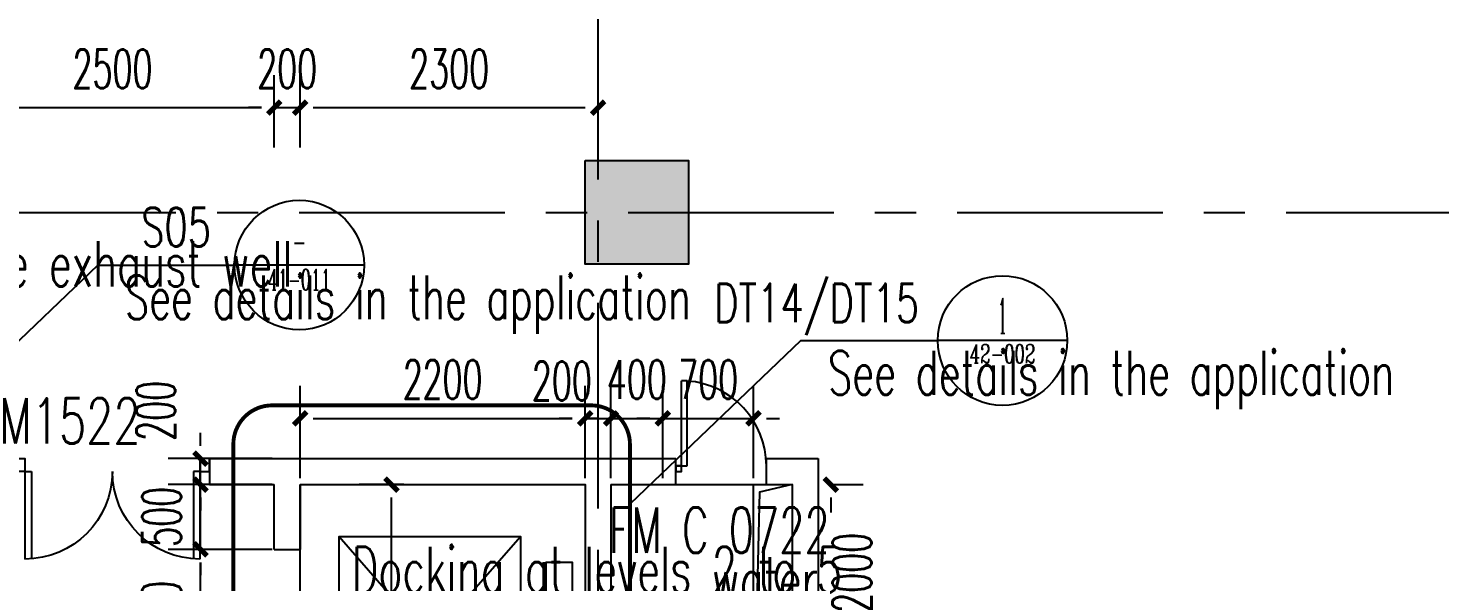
# Model space of a CAD drawing. Extents: x 824790 to 994147, y 4290613 to 4374713.
# Drawn here: x 847510 to 858410, y 4326345 to 4330616 of the extents above; entities that cross this region are included whole.
import ezdxf
from ezdxf.enums import TextEntityAlignment as Align

# ---------------------------------------------------------------- set-up
doc = ezdxf.new("R2010")
doc.units = 0
doc.header["$LTSCALE"] = 1000
doc.header["$MEASUREMENT"] = 0
for name, pattern in [('ACAD_ISO08W100', [36, 24, -3, 6, -3]), ('CENTER', [50.8, 31.75, -6.35, 6.35, -6.35]), ('DASHED', [0.75, 0.5, -0.25]), ('DOTE', [2.42, 2, -0.2, 0.02, -0.2]), ('HIDDEN', [0.375, 0.25, -0.125])]:
    doc.linetypes.add(name, pattern=pattern)
doc.layers.get('0').update_dxf_attribs({"color": 255, "linetype": 'CONTINUOUS'})
for name, color, linetype in [('A-DIM', 201, 'CONTINUOUS'), ('A-DOTE', 8, 'ACAD_ISO08W100'), ('A-LINE', 254, 'CONTINUOUS'), ('A-NOTE', 150, 'CONTINUOUS'), ('A-TEXT-CN', 31, 'CONTINUOUS'), ('A-WALL', 2, 'CONTINUOUS'), ('A-WINDOW', 4, 'CONTINUOUS'), ('A-WINDOW-TEXT', 93, 'CONTINUOUS'), ('A_LIFT_STAIR', 30, 'CONTINUOUS'), ('DOTE', 17, 'DOTE'), ('HATCH-F252', 252, 'CONTINUOUS'), ('S-COLUMN', 1, 'CONTINUOUS'), ('柱子', 9, 'CONTINUOUS'), ('管井', 6, 'CONTINUOUS')]:
    doc.layers.add(name, color=color, linetype=linetype)
doc.layers.add('A-PUB_TEXT', color=7, linetype='CONTINUOUS', lineweight=5)
doc.styles.add('_TCH_DIM', font='SIMPLEX', dxfattribs={"bigfont": 'GBCBIG'})
doc.styles.add('_TCH_LABEL', font='COMPLEX.shx', dxfattribs={"width": 0.6, "bigfont": 'GBCBIG.shx'})
doc.styles.add('DIM_FONT', font='SIMPLEX.shx', dxfattribs={"width": 0.6, "bigfont": 'GBCBIG.shx'})
doc.styles.add('PRC-S', font='TJROMANS.shx', dxfattribs={"width": 0.7, "bigfont": 'hztxt.shx'})
doc.styles.add('TONGJI-FONT', font='simplex.shx')
doc.dimstyles.new('DIMN', dxfattribs={"dimtxt": 300, "dimasz": 100, "dimexe": 250, "dimexo": 300, "dimgap": 150, "dimtad": 1, "dimdec": 0, "dimtxsty": 'DIM_FONT', "dimblk": 'h-_ArchTick', "dimcen": 2.5, "dimclrt": 7, "dimazin": 2, "dimtfac": 1, "dimtdec": 0, "dimtix": 1, "dimtmove": 2, "dimatfit": 3, "dimarcsym": 0})

# ---------------------------------------------------------------- blocks, each defined once
blk = doc.blocks.new('h-wrt')
at = {"layer": 'A-DOTE', "linetype": 'CENTER', "ltscale": 0.05}
for p, q in [((-2588728.9, -1784214.6), (-2588728.9, -1744636.2)), ((-2603736, -1769229), (-2483728.3, -1769229))]:
    blk.add_line(p, q, dxfattribs=at)
blk = doc.blocks.new('h-ELEVATOR 1')
for p, q in [((1970, -787), (569, 813)), ((1969, 813), (570, -787))]:
    blk.add_line(p, q)
for points in [[(1969, 813), (1970, -787), (570, -787), (569, 813)], [(370, 612), (370, -588), (170, -588), (170, 612)]]:
    blk.add_lwpolyline(points, close=True)
blk = doc.blocks.new('h-D15')
for p, q in [((75, 0), (75, 675)), ((125, 0), (125, 673.145601)), ((1375, 0), (1375, 673.145601)), ((1425, 0), (1425, 675)), ((75, 0), (125, 0)), ((1425, 0), (1375, 0))]:
    blk.add_line(p, q)
for points in [[(75, 0), (0, 0), (0, -100), (75, -100)], [(1425, 0), (1500, 0), (1500, -100), (1425, -100)]]:
    blk.add_lwpolyline(points, close=True)
for centre, start, end in [((75, 0), 0, 90), ((1425, 0), 90, 180)]:
    blk.add_arc(centre, 675, start, end)
blk = doc.blocks.new('h-D07')
at = {"layer": 'A-WINDOW'}
for p, q in [((88, 699), (44, 699)), ((44, 44), (44, 699)), ((88, 44), (88, 699)), ((0, 44), (44, 44)), ((44, 44), (88, 44))]:
    blk.add_line(p, q, dxfattribs=at)
blk.add_lwpolyline([(0, 0), (44, 0), (44, 44), (0, 44)], close=True, dxfattribs=at)
blk.add_arc((44, 44), 656, 0, 86.1774, dxfattribs=at)
blk = doc.blocks.new('h-qwwe')
at = {"layer": 'HATCH-F252'}
blk.add_hatch(color=256, dxfattribs=at).paths.add_polyline_path([(-400, 400), (400, 400), (400, -400), (-400, -400)])
at = {"layer": 'S-COLUMN', "color": 1}
blk.add_lwpolyline([(-400, 400), (400, 400), (400, -400), (-400, -400)], close=True, dxfattribs=at)
blk = doc.blocks.new('h-800zhu')
at = {"layer": '柱子'}
blk.add_blockref('h-qwwe', (-2588429, -1405131), dxfattribs=at)
blk = doc.blocks.new('h-_ArchTick')
at = {"color": 0, "linetype": 'ByBlock', "const_width": 0.4}
blk.add_lwpolyline([(-0.5, -0.5), (0.5, 0.5)], dxfattribs=at)
blk = doc.blocks.new('*D114')
at = {"layer": 'A-DIM', "color": 0, "lineweight": -2, "transparency": 16777216}
for p, q in [((853710, 4327095), (853958, 4327095)), ((853708, 4326995), (853708, 4326880)), ((853708, 4325195), (853708, 4325945)), ((853710, 4325095), (853958, 4325095))]:
    blk.add_line(p, q, dxfattribs=at)
at = {"layer": 'A-DIM', "color": 0, "lineweight": -2, "transparency": 16777216, "xscale": 100, "yscale": 100, "zscale": 100}
for p, rotation in [((853708, 4327095), 90), ((853708, 4325095), 270)]:
    blk.add_blockref('h-_ArchTick', p, dxfattribs=dict(at, rotation=rotation))
at = {"layer": 'A-DIM', "color": 7, "transparency": 16777216, "insert": (853871, 4326413), "char_height": 300, "attachment_point": 5, "rotation": 90, "style": 'DIM_FONT'}
blk.add_mtext('\\A1;2000', dxfattribs=at)
blk = doc.blocks.new('*D811')
at = {"layer": 'A-DIM', "color": 0, "lineweight": -2, "transparency": 16777216}
for p, q in [((849610, 4327145), (849610, 4327856)), ((851810, 4327145), (851810, 4327856)), ((849710, 4327606), (851710, 4327606))]:
    blk.add_line(p, q, dxfattribs=at)
at = {"layer": 'A-DIM', "color": 0, "lineweight": -2, "transparency": 16777216, "xscale": 100, "yscale": 100, "zscale": 100, "rotation": 180}
blk.add_blockref('h-_ArchTick', (849610, 4327606), dxfattribs=at)
at = {"layer": 'A-DIM', "color": 0, "lineweight": -2, "transparency": 16777216, "xscale": 100, "yscale": 100, "zscale": 100}
blk.add_blockref('h-_ArchTick', (851810, 4327606), dxfattribs=at)
at = {"layer": 'A-DIM', "color": 7, "transparency": 16777216, "insert": (850710, 4327906), "char_height": 300, "attachment_point": 5, "style": 'DIM_FONT'}
blk.add_mtext('\\A1;2200', dxfattribs=at)
blk = doc.blocks.new('*D812')
at = {"layer": 'A-DIM', "color": 0, "lineweight": -2, "transparency": 16777216}
for p, q in [((851810, 4327145), (851810, 4327856)), ((852010, 4327145), (852010, 4327856)), ((851710, 4327606), (851610, 4327606)), ((851810, 4327606), (852010, 4327606)), ((852110, 4327606), (852210, 4327606))]:
    blk.add_line(p, q, dxfattribs=at)
at = {"layer": 'A-DIM', "color": 0, "lineweight": -2, "transparency": 16777216, "xscale": 100, "yscale": 100, "zscale": 100}
blk.add_blockref('h-_ArchTick', (851810, 4327606), dxfattribs=at)
at = {"layer": 'A-DIM', "color": 0, "lineweight": -2, "transparency": 16777216, "xscale": 100, "yscale": 100, "zscale": 100, "rotation": 180}
blk.add_blockref('h-_ArchTick', (852010, 4327606), dxfattribs=at)
at = {"layer": 'A-DIM', "color": 7, "transparency": 16777216, "insert": (851630, 4327894), "char_height": 300, "attachment_point": 5, "style": 'DIM_FONT'}
blk.add_mtext('\\A1;200', dxfattribs=at)
blk = doc.blocks.new('*D813')
at = {"layer": 'A-DIM', "color": 0, "lineweight": -2, "transparency": 16777216}
for p, q in [((852010, 4327145), (852010, 4327856)), ((852410, 4327145), (852410, 4327856)), ((851910, 4327606), (851810, 4327606)), ((852010, 4327606), (852410, 4327606)), ((852510, 4327606), (852610, 4327606))]:
    blk.add_line(p, q, dxfattribs=at)
at = {"layer": 'A-DIM', "color": 0, "lineweight": -2, "transparency": 16777216, "xscale": 100, "yscale": 100, "zscale": 100}
blk.add_blockref('h-_ArchTick', (852010, 4327606), dxfattribs=at)
at = {"layer": 'A-DIM', "color": 0, "lineweight": -2, "transparency": 16777216, "xscale": 100, "yscale": 100, "zscale": 100, "rotation": 180}
blk.add_blockref('h-_ArchTick', (852410, 4327606), dxfattribs=at)
at = {"layer": 'A-DIM', "color": 7, "transparency": 16777216, "insert": (852210, 4327906), "char_height": 300, "attachment_point": 5, "style": 'DIM_FONT'}
blk.add_mtext('\\A1;400', dxfattribs=at)
blk = doc.blocks.new('*D814')
at = {"layer": 'A-DIM', "color": 0, "lineweight": -2, "transparency": 16777216}
for p, q in [((852410, 4327145), (852410, 4327856)), ((853110, 4327145), (853110, 4327856)), ((852310, 4327606), (852210, 4327606)), ((852410, 4327606), (853110, 4327606)), ((853210, 4327606), (853310, 4327606))]:
    blk.add_line(p, q, dxfattribs=at)
at = {"layer": 'A-DIM', "color": 0, "lineweight": -2, "transparency": 16777216, "xscale": 100, "yscale": 100, "zscale": 100}
blk.add_blockref('h-_ArchTick', (852410, 4327606), dxfattribs=at)
at = {"layer": 'A-DIM', "color": 0, "lineweight": -2, "transparency": 16777216, "xscale": 100, "yscale": 100, "zscale": 100, "rotation": 180}
blk.add_blockref('h-_ArchTick', (853110, 4327606), dxfattribs=at)
at = {"layer": 'A-DIM', "color": 7, "transparency": 16777216, "insert": (852760, 4327906), "char_height": 300, "attachment_point": 5, "style": 'DIM_FONT'}
blk.add_mtext('\\A1;700', dxfattribs=at)
blk = doc.blocks.new('*D819')
at = {"layer": 'A-DIM', "color": 0, "lineweight": -2, "transparency": 16777216}
for p, q in [((850410, 4327095), (850065, 4327095)), ((850315, 4324845), (850315, 4326995)), ((850410, 4324745), (850065, 4324745))]:
    blk.add_line(p, q, dxfattribs=at)
at = {"layer": 'A-DIM', "color": 0, "lineweight": -2, "transparency": 16777216, "xscale": 100, "yscale": 100, "zscale": 100}
for p, rotation in [((850315, 4327095), 90), ((850315, 4324745), 270)]:
    blk.add_blockref('h-_ArchTick', p, dxfattribs=dict(at, rotation=rotation))
at = {"layer": 'A-DIM', "color": 7, "transparency": 16777216, "insert": (850015, 4325920), "char_height": 300, "attachment_point": 5, "rotation": 90, "style": 'DIM_FONT'}
blk.add_mtext('\\A1;2350', dxfattribs=at)
blk = doc.blocks.new('*D820')
at = {"layer": 'A-DIM', "color": 0, "lineweight": -2, "transparency": 16777216}
for p, q in [((848840, 4327395), (848840, 4327495)), ((849393, 4327295), (848590, 4327295)), ((848840, 4327095), (848840, 4327295)), ((849393, 4327095), (848590, 4327095)), ((848840, 4326995), (848840, 4326895))]:
    blk.add_line(p, q, dxfattribs=at)
at = {"layer": 'A-DIM', "color": 0, "lineweight": -2, "transparency": 16777216, "xscale": 100, "yscale": 100, "zscale": 100}
for p, rotation in [((848840, 4327295), 270), ((848840, 4327095), 90)]:
    blk.add_blockref('h-_ArchTick', p, dxfattribs=dict(at, rotation=rotation))
at = {"layer": 'A-DIM', "color": 7, "transparency": 16777216, "insert": (848495, 4327665), "char_height": 300, "attachment_point": 5, "rotation": 90, "style": 'DIM_FONT'}
blk.add_mtext('\\A1;200', dxfattribs=at)
blk = doc.blocks.new('*D821')
at = {"layer": 'A-DIM', "color": 0, "lineweight": -2, "transparency": 16777216}
for p, q in [((848840, 4327195), (848840, 4327295)), ((849393, 4327095), (848590, 4327095)), ((848840, 4326595), (848840, 4327095)), ((849393, 4326595), (848590, 4326595)), ((848840, 4326495), (848840, 4326395))]:
    blk.add_line(p, q, dxfattribs=at)
at = {"layer": 'A-DIM', "color": 0, "lineweight": -2, "transparency": 16777216, "xscale": 100, "yscale": 100, "zscale": 100}
for p, rotation in [((848840, 4327095), 270), ((848840, 4326595), 90)]:
    blk.add_blockref('h-_ArchTick', p, dxfattribs=dict(at, rotation=rotation))
at = {"layer": 'A-DIM', "color": 7, "transparency": 16777216, "insert": (848540, 4326845), "char_height": 300, "attachment_point": 5, "rotation": 90, "style": 'DIM_FONT'}
blk.add_mtext('\\A1;500', dxfattribs=at)
blk = doc.blocks.new('*D822')
at = {"layer": 'A-DIM', "color": 0, "lineweight": -2, "transparency": 16777216}
for p, q in [((849393, 4326595), (848590, 4326595)), ((848840, 4325595), (848840, 4326495)), ((849393, 4325495), (848590, 4325495))]:
    blk.add_line(p, q, dxfattribs=at)
at = {"layer": 'A-DIM', "color": 0, "lineweight": -2, "transparency": 16777216, "xscale": 100, "yscale": 100, "zscale": 100}
for p, rotation in [((848840, 4326595), 90), ((848840, 4325495), 270)]:
    blk.add_blockref('h-_ArchTick', p, dxfattribs=dict(at, rotation=rotation))
at = {"layer": 'A-DIM', "color": 7, "transparency": 16777216, "insert": (848540, 4326045), "char_height": 300, "attachment_point": 5, "rotation": 90, "style": 'DIM_FONT'}
blk.add_mtext('\\A1;1100', dxfattribs=at)
blk = doc.blocks.new('*D839')
at = {"layer": 'A-DIM', "color": 0, "lineweight": -2, "transparency": 16777216}
for p, q in [((846910, 4329695), (846910, 4330253)), ((849410, 4329695), (849410, 4330253)), ((847010, 4330003), (849310, 4330003))]:
    blk.add_line(p, q, dxfattribs=at)
at = {"layer": 'A-DIM', "color": 0, "lineweight": -2, "transparency": 16777216, "xscale": 100, "yscale": 100, "zscale": 100, "rotation": 180}
blk.add_blockref('h-_ArchTick', (846910, 4330003), dxfattribs=at)
at = {"layer": 'A-DIM', "color": 0, "lineweight": -2, "transparency": 16777216, "xscale": 100, "yscale": 100, "zscale": 100}
blk.add_blockref('h-_ArchTick', (849410, 4330003), dxfattribs=at)
at = {"layer": 'A-DIM', "color": 7, "transparency": 16777216, "insert": (848160, 4330303), "char_height": 300, "attachment_point": 5, "style": 'DIM_FONT'}
blk.add_mtext('\\A1;2500', dxfattribs=at)
blk = doc.blocks.new('*D840')
at = {"layer": 'A-DIM', "color": 0, "lineweight": -2, "transparency": 16777216}
for p, q in [((849410, 4329695), (849410, 4330253)), ((849610, 4329695), (849610, 4330253)), ((849310, 4330003), (849210, 4330003)), ((849410, 4330003), (849610, 4330003)), ((849710, 4330003), (849810, 4330003))]:
    blk.add_line(p, q, dxfattribs=at)
at = {"layer": 'A-DIM', "color": 0, "lineweight": -2, "transparency": 16777216, "xscale": 100, "yscale": 100, "zscale": 100}
blk.add_blockref('h-_ArchTick', (849410, 4330003), dxfattribs=at)
at = {"layer": 'A-DIM', "color": 0, "lineweight": -2, "transparency": 16777216, "xscale": 100, "yscale": 100, "zscale": 100, "rotation": 180}
blk.add_blockref('h-_ArchTick', (849610, 4330003), dxfattribs=at)
at = {"layer": 'A-DIM', "color": 7, "transparency": 16777216, "insert": (849510, 4330303), "char_height": 300, "attachment_point": 5, "style": 'DIM_FONT'}
blk.add_mtext('\\A1;200', dxfattribs=at)
blk = doc.blocks.new('*D841')
at = {"layer": 'A-DIM', "color": 0, "lineweight": -2, "transparency": 16777216}
for p, q in [((849610, 4329695), (849610, 4330253)), ((851910, 4329695), (851910, 4330253)), ((849710, 4330003), (851810, 4330003))]:
    blk.add_line(p, q, dxfattribs=at)
at = {"layer": 'A-DIM', "color": 0, "lineweight": -2, "transparency": 16777216, "xscale": 100, "yscale": 100, "zscale": 100, "rotation": 180}
blk.add_blockref('h-_ArchTick', (849610, 4330003), dxfattribs=at)
at = {"layer": 'A-DIM', "color": 0, "lineweight": -2, "transparency": 16777216, "xscale": 100, "yscale": 100, "zscale": 100}
blk.add_blockref('h-_ArchTick', (851910, 4330003), dxfattribs=at)
at = {"layer": 'A-DIM', "color": 7, "transparency": 16777216, "insert": (850760, 4330303), "char_height": 300, "attachment_point": 5, "style": 'DIM_FONT'}
blk.add_mtext('\\A1;2300', dxfattribs=at)

msp = doc.modelspace()

# ---------------------------------------------------------------- linework, layer by layer
at = {"layer": 'A-LINE'}
msp.add_line((852509.9, 4327095.4), (853209.9, 4327095.4), dxfattribs=at)
at = {"layer": 'A-NOTE'}
for p, q in [((848046.4, 4328788.4), (847185.1, 4327964.6)), ((848046.4, 4328788.4), (849103.1, 4328788.4)), ((850103.1, 4328788.4), (849103.1, 4328788.4)), ((853476.6, 4328206.3), (852156.3, 4326943.5)), ((853476.6, 4328206.3), (854533.3, 4328206.3)), ((855533.3, 4328206.3), (854533.3, 4328206.3))]:
    msp.add_line(p, q, dxfattribs=at)
at = {"layer": 'A-NOTE', "linetype": 'HIDDEN', "const_width": 30}
msp.add_lwpolyline([(849393.8, 4327706.2), (851856.3, 4327706.2, -0.4142136), (852156.3, 4327406.2), (852156.3, 4322107.3, -0.4142136), (851856.3, 4321807.3), (849393.8, 4321807.3, -0.4142136), (849093.8, 4322107.3), (849093.8, 4327406.2, -0.4142136)], format="xyb", close=True, dxfattribs=at)
at = {"layer": 'A-NOTE'}
for centre in [(849603.1, 4328788.4), (855033.3, 4328206.3)]:
    msp.add_circle(centre, 500, dxfattribs=at)
at = {"layer": 'A-WALL'}
for p, q in [((848909.9, 4327295.4), (852509.9, 4327295.4)), ((848909.9, 4327295.4), (848909.9, 4327095.4)), ((852509.9, 4327095.4), (852509.9, 4327295.4)), ((853209.9, 4327095.4), (853209.9, 4327295.4)), ((853209.9, 4327295.4), (853609.9, 4327295.4)), ((853609.9, 4327295.4), (853609.9, 4321595.4)), ((848909.9, 4327095.4), (849409.9, 4327095.4)), ((849409.9, 4326595.4), (849409.9, 4327095.4)), ((849609.9, 4327095.4), (849609.9, 4326595.4)), ((849609.9, 4327095.4), (851809.9, 4327095.4)), ((851809.9, 4327095.4), (851809.9, 4322395.4)), ((852009.9, 4327095.4), (852009.9, 4324895.4)), ((852009.9, 4327095.4), (852509.9, 4327095.4)), ((853209.9, 4327095.4), (853409.9, 4327095.4)), ((853209.9, 4327095.4), (853409.9, 4327095.4)), ((853409.9, 4327095.4), (853409.9, 4324895.4)), ((849409.9, 4326595.4), (849609.9, 4326595.4))]:
    msp.add_line(p, q, dxfattribs=at)
at = {"layer": 'A_LIFT_STAIR'}
msp.add_lwpolyline([(849609.9, 4327095.4), (851809.9, 4327095.4), (851809.9, 4324745.4), (849609.9, 4324745.4)], close=True, dxfattribs=at)
at = {"layer": '管井'}
msp.add_lwpolyline([(853109.9, 4327095.4), (853409.9, 4327095.4), (853409.9, 4325095.4), (853109.9, 4325095.4)], close=True, dxfattribs=at)
msp.add_lwpolyline([(853409.9, 4327095.4), (853156, 4327037.3), (853109.9, 4325095.4)], dxfattribs=at)

# ---------------------------------------------------------------- block references
at = {"linetype": 'DASHED'}
msp.add_blockref('h-D07', (852509.9, 4327195.4), dxfattribs=at)
at = {"layer": 'A-WINDOW', "xscale": -1, "rotation": 180}
msp.add_blockref('h-D15', (847409.9, 4327195.4), dxfattribs=at)
at = {"layer": 'A_LIFT_STAIR', "rotation": 179.9737027035551}
msp.add_blockref('h-ELEVATOR 1', (851879.7, 4325907.6), dxfattribs=at)
at = {"layer": 'DOTE'}
msp.add_blockref('h-wrt', (3440638.8, 6098424.3), dxfattribs=at)
at = {"layer": 'S-COLUMN'}
msp.add_blockref('h-800zhu', (3440638.8, 5734326.8), dxfattribs=at)

# ---------------------------------------------------------------- texts
at = {"layer": 'A-NOTE'}
for s, height, style, width, p in [('S05', 297.5, '_TCH_DIM', 0.705882, (848382.1, 4328932.8)), ('See details in the application', 337.589, 'TONGJI-FONT', 0.65, (848255, 4328370.6)), ('DT14/DT15', 297.5, '_TCH_DIM', 0.705882, (852805.7, 4328347.1)), ('See details in the application', 337.589, 'TONGJI-FONT', 0.65, (853685.3, 4327788.5))]:
    msp.add_text(s, height=height, dxfattribs=dict(at, style=style, width=width)).set_placement(p)
at = {"layer": 'A-PUB_TEXT', "style": '_TCH_LABEL', "width": 0.777778}
msp.add_text('-', height=268.3, dxfattribs=at).set_placement((849549.5, 4328842.1), (849656.8, 4328842.1), align=Align.FIT)
at = {"layer": 'A-PUB_TEXT', "style": '_TCH_LABEL'}
for s, height, p, p2 in [('41-011', 160.29, (849360.4, 4328596.1), (849845.8, 4328596.1)), ('1', 270.9, (854998.5, 4328260.5), (855068.2, 4328260.5)), ('42-002', 146.42, (854780.2, 4328030.6), (855286.4, 4328030.6))]:
    msp.add_text(s, height=height, dxfattribs=at).set_placement(p, p2, align=Align.FIT)
at = {"layer": 'A-TEXT-CN', "style": 'TONGJI-FONT', "width": 0.65}
for s, p in [('Reserved smoke exhaust well', (845008, 4328623.3)), ('Docking at levels 2 to 5', (850009.3, 4326263.6)), ('water', (852789, 4326185.2))]:
    msp.add_text(s, height=350, dxfattribs=at).set_placement(p)
at = {"layer": 'A-WINDOW-TEXT'}
for s, style, width, p in [('M1522', 'PRC-S', 0.7, (847285.3, 4327411.1)), ('FM C 0722', 'TONGJI-FONT', 0.65, (851992.5, 4326568.2))]:
    msp.add_text(s, height=350, dxfattribs=dict(at, style=style, width=width)).set_placement(p)

# ---------------------------------------------------------------- dimensions: what is measured, and where the dimension line sits
at = {"layer": 'A-DIM'}
for p1, p2, distance, picture, middle in [((846909.9, 4329395.4), (849409.9, 4329395.4), 607.9, '*D839', (848159.9, 4330303.2)), ((849409.9, 4329395.4), (849609.9, 4329395.4), 607.9, '*D840', (849509.9, 4330303.2)), ((849609.9, 4329395.4), (851909.9, 4329395.4), 607.9, '*D841', (850759.9, 4330303.2)), ((849609.9, 4326845.4), (851809.9, 4326845.4), 760.5, '*D811', (850709.9, 4327905.9)), ((852009.9, 4326845.4), (852409.9, 4326845.4), 760.5, '*D813', (852209.9, 4327905.9)), ((852409.9, 4326845.4), (853109.9, 4326845.4), 760.5, '*D814', (852759.9, 4327905.9)), ((849692.9, 4326595.4), (849692.9, 4327095.4), 852.9, '*D821', (848540.1, 4326845.4)), ((850709.9, 4324745.4), (850709.9, 4327095.4), 394.6, '*D819', (850015.3, 4325920.4)), ((849692.9, 4325495.4), (849692.9, 4326595.4), 852.9, '*D822', (848540.1, 4326045.4))]:
    dim = msp.add_aligned_dim(p1=p1, p2=p2, distance=distance, dimstyle='DIMN', dxfattribs=at)
    dim.commit()
    dim.dimension.update_dxf_attribs({"geometry": picture, "text_midpoint": middle})
for base, p1, p2, angle, picture, middle in [((852009.9, 4327605.9), (851809.9, 4326845.4), (852009.9, 4326845.4), 0, '*D812', (851629.9, 4327893.9)), ((848840.1, 4327295.4), (849692.9, 4327095.4), (849692.9, 4327295.4), 90, '*D820', (848495.1, 4327665.4)), ((853708.3, 4327095.4), (853409.9, 4325095.4), (853409.9, 4327095.4), 90, '*D114', (853871.1, 4326412.6))]:
    dim = msp.add_linear_dim(base=base, p1=p1, p2=p2, angle=angle, dimstyle='DIMN', dxfattribs=at)
    dim.commit()
    dim.dimension.update_dxf_attribs({"geometry": picture, "text_midpoint": middle, "dimtype": 129})

doc.saveas('drawing.dxf')
